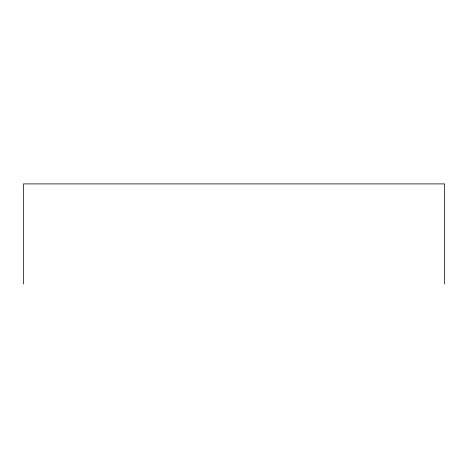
<?xml version="1.0" encoding="UTF-8"?>
<svg xmlns="http://www.w3.org/2000/svg" width="468" height="468" viewBox="0 0 468 468"><rect width="100%" height="100%" fill="white"/><g stroke="black" fill="none" stroke-linecap="round" stroke-linejoin="round"><path stroke-width="0.7" d="M444.6 284.094L444.6 183.906L23.4 183.906L23.4 284.094"/></g></svg>
